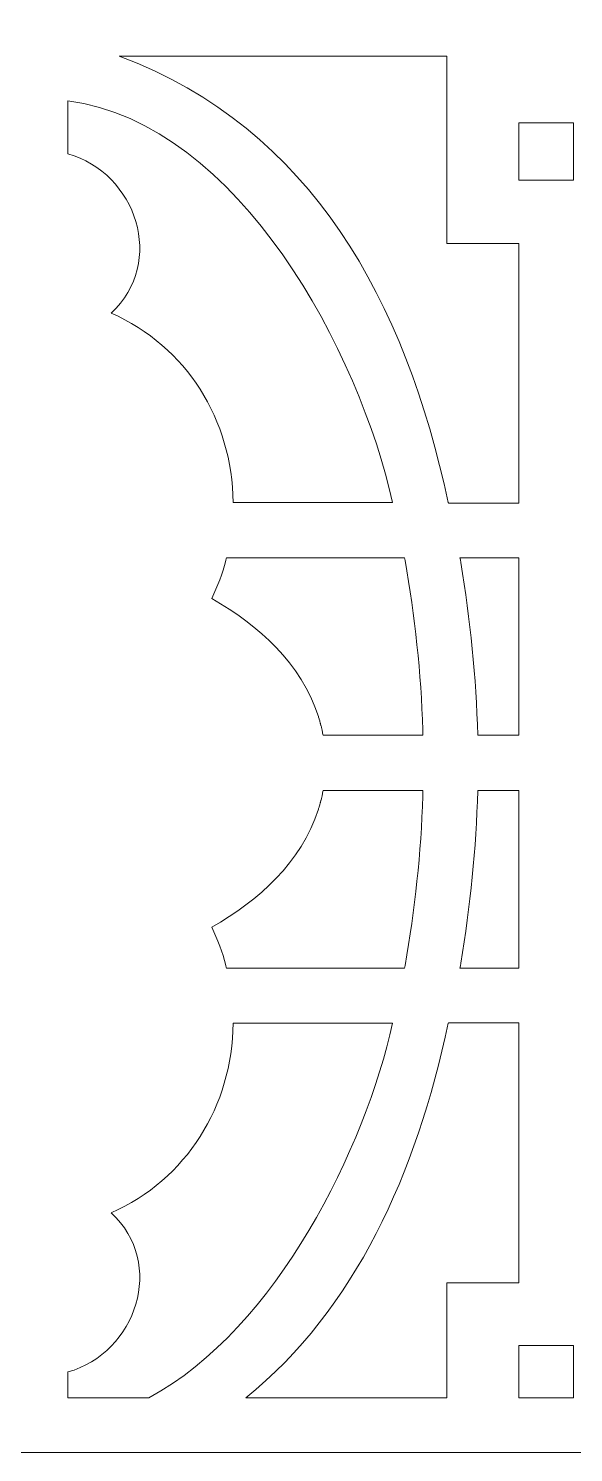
# Model space of a CAD drawing. Header units: centimetres. Extents: x -14.5 to -8.2, y -2.9 to 9.
# Drawn here: x -12.383 to -11.264, y -2.874 to 0.048 of the extents above; entities that cross this region are included whole.
import ezdxf

# ---------------------------------------------------------------- set-up
doc = ezdxf.new("R2010")
doc.units = ezdxf.units.CM
doc.header["$MEASUREMENT"] = 0
doc.layers.add('layer 1', color=7, linetype='Continuous')

msp = doc.modelspace()

# ---------------------------------------------------------------- linework, layer by layer
at = {"layer": 'layer 1', "color": 250, "lineweight": 9}
for points, knots in [([(-14.45908, 9.00076), (-14.45908, 9.00076), (-14.34683, 9.00076), (-14.34683, 9.00076), (-14.34683, 9.00076), (-14.34683, 9.00076), (-8.2929, 9.00076), (-8.2929, 9.00076), (-8.2929, 9.00076), (-8.2929, 9.00076), (-8.18065, 9.00076), (-8.18065, 9.00076), (-8.18065, 9.00076), (-8.18065, 9.00076), (-8.18065, 8.88851), (-8.18065, 8.88851), (-8.18065, 8.88851), (-8.18065, 8.88851), (-8.18065, -2.76204), (-8.18065, -2.76204), (-8.18065, -2.76204), (-8.18065, -2.76204), (-8.18065, -2.87429), (-8.18065, -2.87429), (-8.18065, -2.87429), (-8.18065, -2.87429), (-8.2929, -2.87429), (-8.2929, -2.87429), (-8.2929, -2.87429), (-8.2929, -2.87429), (-14.34683, -2.87429), (-14.34683, -2.87429), (-14.34683, -2.87429), (-14.34683, -2.87429), (-14.45908, -2.87429), (-14.45908, -2.87429), (-14.45908, -2.87429), (-14.45908, -2.87429), (-14.45908, -2.76204), (-14.45908, -2.76204), (-14.45908, -2.76204), (-14.45908, -2.76204), (-14.45908, 8.88851), (-14.45908, 8.88851), (-14.45908, 8.88851), (-14.45908, 8.88851), (-14.45908, 9.00076), (-14.45908, 9.00076)], [0, 0, 0, 0, 0.0769231, 0.0769231, 0.0769231, 0.0769231, 0.1538462, 0.1538462, 0.1538462, 0.1538462, 0.2307692, 0.2307692, 0.2307692, 0.2307692, 0.3076923, 0.3076923, 0.3076923, 0.3076923, 0.3846154, 0.3846154, 0.3846154, 0.3846154, 0.4615385, 0.4615385, 0.4615385, 0.4615385, 0.5384615, 0.5384615, 0.5384615, 0.5384615, 0.6153846, 0.6153846, 0.6153846, 0.6153846, 0.6923077, 0.6923077, 0.6923077, 0.6923077, 0.7692308, 0.7692308, 0.7692308, 0.7692308, 0.8461538, 0.8461538, 0.8461538, 0.8461538, 1, 1, 1, 1]), ([(-11.52377, -0.00817), (-11.52377, -0.00817), (-11.52377, -0.39209), (-11.52377, -0.39209), (-11.52377, -0.39209), (-11.52377, -0.39209), (-11.52373, -0.39209), (-11.52373, -0.39209), (-11.52373, -0.39209), (-11.52373, -0.39209), (-11.52373, -0.39312), (-11.52373, -0.39312), (-11.52373, -0.39312), (-11.52373, -0.39312), (-11.51781, -0.39312), (-11.51781, -0.39312), (-11.51781, -0.39312), (-11.51781, -0.39312), (-11.37616, -0.39312), (-11.37616, -0.39312), (-11.37616, -0.39312), (-11.37616, -0.39312), (-11.37616, -0.92574), (-11.37616, -0.92574), (-11.37616, -0.92574), (-11.37616, -0.92574), (-11.52053, -0.92574), (-11.52053, -0.92574), (-11.52053, -0.92574), (-11.52053, -0.92574), (-11.52054, -0.92574), (-11.52054, -0.92574), (-11.52054, -0.92574), (-11.52054, -0.92574), (-11.52065, -0.92539), (-11.52065, -0.92539), (-11.52065, -0.92539), (-11.52065, -0.92539), (-11.52067, -0.9254), (-11.52067, -0.9254), (-11.52067, -0.9254), (-11.52067, -0.9254), (-11.52069, -0.92506), (-11.52069, -0.92506), (-11.52069, -0.92506), (-11.52069, -0.92506), (-11.52072, -0.92507), (-11.52072, -0.92507), (-11.52072, -0.92507), (-11.52072, -0.92507), (-11.52081, -0.92473), (-11.52081, -0.92473), (-11.52081, -0.92473), (-11.60914, -0.51374), (-11.79976, -0.1569), (-12.19654, -0.00817), (-12.19654, -0.00817), (-12.19654, -0.00817), (-11.52377, -0.00817), (-11.52377, -0.00817)], [0, 0, 0, 0, 0.0625, 0.0625, 0.0625, 0.0625, 0.125, 0.125, 0.125, 0.125, 0.1875, 0.1875, 0.1875, 0.1875, 0.25, 0.25, 0.25, 0.25, 0.3125, 0.3125, 0.3125, 0.3125, 0.375, 0.375, 0.375, 0.375, 0.4375, 0.4375, 0.4375, 0.4375, 0.5, 0.5, 0.5, 0.5, 0.5625, 0.5625, 0.5625, 0.5625, 0.625, 0.625, 0.625, 0.625, 0.6875, 0.6875, 0.6875, 0.6875, 0.75, 0.75, 0.75, 0.75, 0.8125, 0.8125, 0.8125, 0.8125, 0.875, 0.875, 0.875, 0.875, 1, 1, 1, 1]), ([(-11.63533, -0.92473), (-11.7023, -0.6215), (-11.94718, -0.1474), (-12.30256, -0.09995), (-12.30256, -0.09995), (-12.30256, -0.09995), (-12.30256, -0.20886), (-12.30256, -0.20886), (-12.30256, -0.20886), (-12.16143, -0.24773), (-12.10036, -0.43215), (-12.21321, -0.53552), (-12.21321, -0.53552), (-12.21321, -0.53552), (-12.21318, -0.53553), (-12.21318, -0.53553), (-12.21318, -0.53553), (-12.05867, -0.60412), (-11.96417, -0.75477), (-11.96304, -0.92473), (-11.96304, -0.92473), (-11.96304, -0.92473), (-11.63533, -0.92473), (-11.63533, -0.92473)], [0, 0, 0, 0, 0.1428571, 0.1428571, 0.1428571, 0.1428571, 0.2857143, 0.2857143, 0.2857143, 0.2857143, 0.4285714, 0.4285714, 0.4285714, 0.4285714, 0.5714286, 0.5714286, 0.5714286, 0.5714286, 0.7142857, 0.7142857, 0.7142857, 0.7142857, 1, 1, 1, 1]), ([(-11.26367, -0.1453), (-11.26367, -0.1453), (-11.26366, -0.26293), (-11.26366, -0.26293), (-11.26366, -0.26293), (-11.26366, -0.26293), (-11.3761, -0.26293), (-11.3761, -0.26293), (-11.3761, -0.26293), (-11.3761, -0.26293), (-11.3761, -0.1453), (-11.3761, -0.1453), (-11.3761, -0.1453), (-11.3761, -0.1453), (-11.26367, -0.1453), (-11.26367, -0.1453)], [0, 0, 0, 0, 0.2, 0.2, 0.2, 0.2, 0.4, 0.4, 0.4, 0.4, 0.6, 0.6, 0.6, 0.6, 1, 1, 1, 1]), ([(-12.00662, -1.12154), (-11.90963, -1.1772), (-11.8232, -1.25393), (-11.78768, -1.3639), (-11.78768, -1.3639), (-11.78768, -1.3639), (-11.78767, -1.3639), (-11.78767, -1.3639), (-11.78767, -1.3639), (-11.78767, -1.3639), (-11.78727, -1.36515), (-11.78727, -1.36515), (-11.78727, -1.36515), (-11.78727, -1.36515), (-11.78726, -1.36515), (-11.78726, -1.36515), (-11.78726, -1.36515), (-11.78726, -1.36515), (-11.78632, -1.36826), (-11.78632, -1.36826), (-11.78632, -1.36826), (-11.78632, -1.36826), (-11.78631, -1.36829), (-11.78631, -1.36829), (-11.78631, -1.36829), (-11.78631, -1.36829), (-11.78614, -1.36889), (-11.78614, -1.36889), (-11.78614, -1.36889), (-11.78614, -1.36889), (-11.78613, -1.36887), (-11.78613, -1.36887), (-11.78613, -1.36887), (-11.78613, -1.36887), (-11.78611, -1.36893), (-11.78611, -1.36893), (-11.78611, -1.36893), (-11.78611, -1.36893), (-11.7861, -1.36893), (-11.7861, -1.36893), (-11.7861, -1.36893), (-11.7861, -1.36893), (-11.78503, -1.37266), (-11.78503, -1.37266), (-11.78503, -1.37266), (-11.78503, -1.37266), (-11.78502, -1.37266), (-11.78502, -1.37266), (-11.78502, -1.37266), (-11.78502, -1.37266), (-11.78487, -1.3732), (-11.78487, -1.3732), (-11.78487, -1.3732), (-11.78487, -1.3732), (-11.78486, -1.3732), (-11.78486, -1.3732), (-11.78486, -1.3732), (-11.78486, -1.3732), (-11.78371, -1.37735), (-11.78371, -1.37735), (-11.78371, -1.37735), (-11.78371, -1.37735), (-11.7837, -1.37735), (-11.7837, -1.37735), (-11.7837, -1.37735), (-11.7837, -1.37735), (-11.78359, -1.37783), (-11.78359, -1.37783), (-11.78359, -1.37783), (-11.78359, -1.37783), (-11.78358, -1.37783), (-11.78358, -1.37783), (-11.78358, -1.37783), (-11.78358, -1.37783), (-11.78236, -1.38252), (-11.78236, -1.38252), (-11.78236, -1.38252), (-11.78236, -1.38252), (-11.78234, -1.38252), (-11.78234, -1.38252), (-11.78234, -1.38252), (-11.78234, -1.38252), (-11.78233, -1.38262), (-11.78233, -1.38262), (-11.78233, -1.38262), (-11.78233, -1.38262), (-11.78231, -1.38262), (-11.78231, -1.38262), (-11.78231, -1.38262), (-11.78231, -1.38262), (-11.78157, -1.38568), (-11.78157, -1.38568), (-11.78157, -1.38568), (-11.78157, -1.38568), (-11.78155, -1.38567), (-11.78155, -1.38567), (-11.78155, -1.38567), (-11.78155, -1.38567), (-11.78142, -1.38626), (-11.78142, -1.38626), (-11.78142, -1.38626), (-11.78142, -1.38626), (-11.78142, -1.38626), (-11.78142, -1.38626), (-11.78142, -1.38626), (-11.78142, -1.38626), (-11.78019, -1.39158), (-11.78019, -1.39158), (-11.78019, -1.39158), (-11.78019, -1.39158), (-11.78018, -1.39159), (-11.78018, -1.39159), (-11.78018, -1.39159), (-11.78018, -1.39159), (-11.78007, -1.39215), (-11.78007, -1.39215), (-11.78007, -1.39215), (-11.78007, -1.39215), (-11.78006, -1.39215), (-11.78006, -1.39215), (-11.78006, -1.39215), (-11.78006, -1.39215), (-11.7793, -1.39567), (-11.7793, -1.39567), (-11.7793, -1.39567), (-11.7793, -1.39567), (-11.7793, -1.39567), (-11.7793, -1.39567), (-11.7793, -1.39567), (-11.7793, -1.39567), (-11.77921, -1.39623), (-11.77921, -1.39623), (-11.77921, -1.39623), (-11.77921, -1.39623), (-11.7792, -1.39623), (-11.7792, -1.39623), (-11.7792, -1.39623), (-11.7792, -1.39623), (-11.77907, -1.39692), (-11.77907, -1.39692), (-11.77907, -1.39692), (-11.77907, -1.39692), (-11.77905, -1.39692), (-11.77905, -1.39692), (-11.77905, -1.39692), (-11.77905, -1.39692), (-11.77837, -1.40037), (-11.77837, -1.40037), (-11.77837, -1.40037), (-11.77837, -1.40037), (-11.77837, -1.40038), (-11.77837, -1.40038), (-11.77837, -1.40038), (-11.77837, -1.40038), (-11.778, -1.4023), (-11.778, -1.4023), (-11.778, -1.4023), (-11.778, -1.4023), (-11.77799, -1.4023), (-11.77799, -1.4023), (-11.77799, -1.4023), (-11.77799, -1.4023), (-11.77798, -1.4023), (-11.77798, -1.4023), (-11.77798, -1.4023), (-11.77798, -1.4023), (-11.57307, -1.4023), (-11.57307, -1.4023), (-11.57307, -1.4023), (-11.57307, -1.4023), (-11.57319, -1.3974), (-11.57319, -1.3974), (-11.57319, -1.3974), (-11.57319, -1.3974), (-11.57321, -1.3974), (-11.57321, -1.3974), (-11.57321, -1.3974), (-11.57321, -1.3974), (-11.57322, -1.3974), (-11.57322, -1.3974), (-11.57322, -1.3974), (-11.57322, -1.3974), (-11.57322, -1.39738), (-11.57322, -1.39738), (-11.57322, -1.39738), (-11.57322, -1.39738), (-11.57335, -1.39145), (-11.57335, -1.39145), (-11.57335, -1.39145), (-11.57335, -1.39145), (-11.57336, -1.39145), (-11.57336, -1.39145), (-11.57336, -1.39145), (-11.57336, -1.39145), (-11.57337, -1.39145), (-11.57337, -1.39145), (-11.57337, -1.39145), (-11.57337, -1.39145), (-11.57337, -1.39143), (-11.57337, -1.39143), (-11.57337, -1.39143), (-11.57668, -1.27453), (-11.58941, -1.15787), (-11.60975, -1.04345), (-11.60975, -1.04345), (-11.60975, -1.04345), (-11.60975, -1.04344), (-11.60975, -1.04344), (-11.60975, -1.04344), (-11.60975, -1.04344), (-11.60976, -1.04344), (-11.60976, -1.04344), (-11.60976, -1.04344), (-11.60976, -1.04344), (-11.60978, -1.04344), (-11.60978, -1.04344), (-11.60978, -1.04344), (-11.60978, -1.04344), (-11.61074, -1.03798), (-11.61074, -1.03798), (-11.61074, -1.03798), (-11.61074, -1.03798), (-11.61074, -1.03798), (-11.61074, -1.03798), (-11.61074, -1.03798), (-11.61074, -1.03798), (-11.61075, -1.03798), (-11.61075, -1.03798), (-11.61075, -1.03798), (-11.61075, -1.03798), (-11.61077, -1.03798), (-11.61077, -1.03798), (-11.61077, -1.03798), (-11.61077, -1.03798), (-11.97642, -1.03798), (-11.97642, -1.03798), (-11.97642, -1.03798), (-11.97642, -1.03798), (-11.97642, -1.03798), (-11.97642, -1.03798), (-11.97642, -1.03798), (-11.97642, -1.03798), (-11.97678, -1.03937), (-11.97678, -1.03937), (-11.97678, -1.03937), (-11.97678, -1.03937), (-11.9768, -1.03937), (-11.9768, -1.03937), (-11.9768, -1.03937), (-11.9768, -1.03937), (-11.97713, -1.04073), (-11.97713, -1.04073), (-11.97713, -1.04073), (-11.97713, -1.04073), (-11.97714, -1.04073), (-11.97714, -1.04073), (-11.97714, -1.04073), (-11.97714, -1.04073), (-11.97749, -1.04211), (-11.97749, -1.04211), (-11.97749, -1.04211), (-11.97749, -1.04211), (-11.9775, -1.04211), (-11.9775, -1.04211), (-11.9775, -1.04211), (-11.9775, -1.04211), (-11.97783, -1.04347), (-11.97783, -1.04347), (-11.97783, -1.04347), (-11.97783, -1.04347), (-11.97785, -1.04345), (-11.97785, -1.04345), (-11.97785, -1.04345), (-11.9848, -1.07021), (-11.99462, -1.09654), (-12.00662, -1.12154)], [0, 0, 0, 0, 0.0142857, 0.0142857, 0.0142857, 0.0142857, 0.0285714, 0.0285714, 0.0285714, 0.0285714, 0.0428571, 0.0428571, 0.0428571, 0.0428571, 0.0571429, 0.0571429, 0.0571429, 0.0571429, 0.0714286, 0.0714286, 0.0714286, 0.0714286, 0.0857143, 0.0857143, 0.0857143, 0.0857143, 0.1, 0.1, 0.1, 0.1, 0.1142857, 0.1142857, 0.1142857, 0.1142857, 0.1285714, 0.1285714, 0.1285714, 0.1285714, 0.1428571, 0.1428571, 0.1428571, 0.1428571, 0.1571429, 0.1571429, 0.1571429, 0.1571429, 0.1714286, 0.1714286, 0.1714286, 0.1714286, 0.1857143, 0.1857143, 0.1857143, 0.1857143, 0.2, 0.2, 0.2, 0.2, 0.2142857, 0.2142857, 0.2142857, 0.2142857, 0.2285714, 0.2285714, 0.2285714, 0.2285714, 0.2428571, 0.2428571, 0.2428571, 0.2428571, 0.2571429, 0.2571429, 0.2571429, 0.2571429, 0.2714286, 0.2714286, 0.2714286, 0.2714286, 0.2857143, 0.2857143, 0.2857143, 0.2857143, 0.3, 0.3, 0.3, 0.3, 0.3142857, 0.3142857, 0.3142857, 0.3142857, 0.3285714, 0.3285714, 0.3285714, 0.3285714, 0.3428571, 0.3428571, 0.3428571, 0.3428571, 0.3571429, 0.3571429, 0.3571429, 0.3571429, 0.3714286, 0.3714286, 0.3714286, 0.3714286, 0.3857143, 0.3857143, 0.3857143, 0.3857143, 0.4, 0.4, 0.4, 0.4, 0.4142857, 0.4142857, 0.4142857, 0.4142857, 0.4285714, 0.4285714, 0.4285714, 0.4285714, 0.4428571, 0.4428571, 0.4428571, 0.4428571, 0.4571429, 0.4571429, 0.4571429, 0.4571429, 0.4714286, 0.4714286, 0.4714286, 0.4714286, 0.4857143, 0.4857143, 0.4857143, 0.4857143, 0.5, 0.5, 0.5, 0.5, 0.5142857, 0.5142857, 0.5142857, 0.5142857, 0.5285714, 0.5285714, 0.5285714, 0.5285714, 0.5428571, 0.5428571, 0.5428571, 0.5428571, 0.5571429, 0.5571429, 0.5571429, 0.5571429, 0.5714286, 0.5714286, 0.5714286, 0.5714286, 0.5857143, 0.5857143, 0.5857143, 0.5857143, 0.6, 0.6, 0.6, 0.6, 0.6142857, 0.6142857, 0.6142857, 0.6142857, 0.6285714, 0.6285714, 0.6285714, 0.6285714, 0.6428571, 0.6428571, 0.6428571, 0.6428571, 0.6571429, 0.6571429, 0.6571429, 0.6571429, 0.6714286, 0.6714286, 0.6714286, 0.6714286, 0.6857143, 0.6857143, 0.6857143, 0.6857143, 0.7, 0.7, 0.7, 0.7, 0.7142857, 0.7142857, 0.7142857, 0.7142857, 0.7285714, 0.7285714, 0.7285714, 0.7285714, 0.7428571, 0.7428571, 0.7428571, 0.7428571, 0.7571429, 0.7571429, 0.7571429, 0.7571429, 0.7714286, 0.7714286, 0.7714286, 0.7714286, 0.7857143, 0.7857143, 0.7857143, 0.7857143, 0.8, 0.8, 0.8, 0.8, 0.8142857, 0.8142857, 0.8142857, 0.8142857, 0.8285714, 0.8285714, 0.8285714, 0.8285714, 0.8428571, 0.8428571, 0.8428571, 0.8428571, 0.8571429, 0.8571429, 0.8571429, 0.8571429, 0.8714286, 0.8714286, 0.8714286, 0.8714286, 0.8857143, 0.8857143, 0.8857143, 0.8857143, 0.9, 0.9, 0.9, 0.9, 0.9142857, 0.9142857, 0.9142857, 0.9142857, 0.9285714, 0.9285714, 0.9285714, 0.9285714, 0.9428571, 0.9428571, 0.9428571, 0.9428571, 0.9571429, 0.9571429, 0.9571429, 0.9571429, 0.9714286, 0.9714286, 0.9714286, 0.9714286, 1, 1, 1, 1]), ([(-11.46048, -1.4023), (-11.46048, -1.4023), (-11.46046, -1.4023), (-11.46046, -1.4023), (-11.46046, -1.4023), (-11.46046, -1.4023), (-11.37616, -1.40229), (-11.37616, -1.40229), (-11.37616, -1.40229), (-11.37616, -1.40229), (-11.3762, -1.03798), (-11.3762, -1.03798), (-11.3762, -1.03798), (-11.3762, -1.03798), (-11.49689, -1.03798), (-11.49689, -1.03798), (-11.49689, -1.03798), (-11.49689, -1.03798), (-11.49614, -1.04243), (-11.49614, -1.04243), (-11.49614, -1.04243), (-11.49614, -1.04243), (-11.49614, -1.04243), (-11.49614, -1.04243), (-11.49614, -1.04243), (-11.49614, -1.04243), (-11.49613, -1.04243), (-11.49613, -1.04243), (-11.49613, -1.04243), (-11.49613, -1.04243), (-11.49612, -1.04243), (-11.49612, -1.04243), (-11.49612, -1.04243), (-11.49612, -1.04243), (-11.49516, -1.04789), (-11.49516, -1.04789), (-11.49516, -1.04789), (-11.49516, -1.04789), (-11.49515, -1.04788), (-11.49515, -1.04788), (-11.49515, -1.04788), (-11.49515, -1.04788), (-11.49514, -1.04789), (-11.49514, -1.04789), (-11.49514, -1.04789), (-11.49514, -1.04789), (-11.49513, -1.04789), (-11.49513, -1.04789), (-11.49513, -1.04789), (-11.47571, -1.16499), (-11.4634, -1.28371), (-11.46048, -1.4023)], [0, 0, 0, 0, 0.0714286, 0.0714286, 0.0714286, 0.0714286, 0.1428571, 0.1428571, 0.1428571, 0.1428571, 0.2142857, 0.2142857, 0.2142857, 0.2142857, 0.2857143, 0.2857143, 0.2857143, 0.2857143, 0.3571429, 0.3571429, 0.3571429, 0.3571429, 0.4285714, 0.4285714, 0.4285714, 0.4285714, 0.5, 0.5, 0.5, 0.5, 0.5714286, 0.5714286, 0.5714286, 0.5714286, 0.6428571, 0.6428571, 0.6428571, 0.6428571, 0.7142857, 0.7142857, 0.7142857, 0.7142857, 0.7857143, 0.7857143, 0.7857143, 0.7857143, 0.8571429, 0.8571429, 0.8571429, 0.8571429, 1, 1, 1, 1]), ([(-12.00662, -1.79634), (-11.90963, -1.74069), (-11.82323, -1.66395), (-11.78768, -1.55397), (-11.78768, -1.55397), (-11.78768, -1.55397), (-11.78767, -1.55398), (-11.78767, -1.55398), (-11.78767, -1.55398), (-11.78767, -1.55398), (-11.78726, -1.55274), (-11.78726, -1.55274), (-11.78726, -1.55274), (-11.78726, -1.55274), (-11.78724, -1.55274), (-11.78724, -1.55274), (-11.78724, -1.55274), (-11.78724, -1.55274), (-11.78632, -1.5496), (-11.78632, -1.5496), (-11.78632, -1.5496), (-11.78632, -1.5496), (-11.78631, -1.5496), (-11.78631, -1.5496), (-11.78631, -1.5496), (-11.78631, -1.5496), (-11.78614, -1.54901), (-11.78614, -1.54901), (-11.78614, -1.54901), (-11.78614, -1.54901), (-11.78613, -1.54901), (-11.78613, -1.54901), (-11.78613, -1.54901), (-11.78613, -1.54901), (-11.78611, -1.54892), (-11.78611, -1.54892), (-11.78611, -1.54892), (-11.78611, -1.54892), (-11.7861, -1.54895), (-11.7861, -1.54895), (-11.7861, -1.54895), (-11.7861, -1.54895), (-11.78503, -1.54521), (-11.78503, -1.54521), (-11.78503, -1.54521), (-11.78503, -1.54521), (-11.78502, -1.54521), (-11.78502, -1.54521), (-11.78502, -1.54521), (-11.78502, -1.54521), (-11.78486, -1.54467), (-11.78486, -1.54467), (-11.78486, -1.54467), (-11.78486, -1.54467), (-11.78486, -1.54467), (-11.78486, -1.54467), (-11.78486, -1.54467), (-11.78486, -1.54467), (-11.78371, -1.54052), (-11.78371, -1.54052), (-11.78371, -1.54052), (-11.78371, -1.54052), (-11.7837, -1.54053), (-11.7837, -1.54053), (-11.7837, -1.54053), (-11.7837, -1.54053), (-11.78359, -1.54004), (-11.78359, -1.54004), (-11.78359, -1.54004), (-11.78359, -1.54004), (-11.78358, -1.54004), (-11.78358, -1.54004), (-11.78358, -1.54004), (-11.78358, -1.54004), (-11.78236, -1.53534), (-11.78236, -1.53534), (-11.78236, -1.53534), (-11.78236, -1.53534), (-11.78234, -1.53534), (-11.78234, -1.53534), (-11.78234, -1.53534), (-11.78234, -1.53534), (-11.78233, -1.53527), (-11.78233, -1.53527), (-11.78233, -1.53527), (-11.78233, -1.53527), (-11.78231, -1.53526), (-11.78231, -1.53526), (-11.78231, -1.53526), (-11.78231, -1.53526), (-11.78157, -1.53221), (-11.78157, -1.53221), (-11.78157, -1.53221), (-11.78157, -1.53221), (-11.78155, -1.53221), (-11.78155, -1.53221), (-11.78155, -1.53221), (-11.78155, -1.53221), (-11.78143, -1.53162), (-11.78143, -1.53162), (-11.78143, -1.53162), (-11.78143, -1.53162), (-11.78142, -1.53162), (-11.78142, -1.53162), (-11.78142, -1.53162), (-11.78142, -1.53162), (-11.7802, -1.5263), (-11.7802, -1.5263), (-11.7802, -1.5263), (-11.7802, -1.5263), (-11.78019, -1.5263), (-11.78019, -1.5263), (-11.78019, -1.5263), (-11.78019, -1.5263), (-11.78007, -1.52572), (-11.78007, -1.52572), (-11.78007, -1.52572), (-11.78007, -1.52572), (-11.78006, -1.52572), (-11.78006, -1.52572), (-11.78006, -1.52572), (-11.78006, -1.52572), (-11.77933, -1.5222), (-11.77933, -1.5222), (-11.77933, -1.5222), (-11.77933, -1.5222), (-11.77931, -1.5222), (-11.77931, -1.5222), (-11.77931, -1.5222), (-11.77931, -1.5222), (-11.77921, -1.52164), (-11.77921, -1.52164), (-11.77921, -1.52164), (-11.77921, -1.52164), (-11.7792, -1.52164), (-11.7792, -1.52164), (-11.7792, -1.52164), (-11.7792, -1.52164), (-11.77907, -1.52095), (-11.77907, -1.52095), (-11.77907, -1.52095), (-11.77907, -1.52095), (-11.77905, -1.52095), (-11.77905, -1.52095), (-11.77905, -1.52095), (-11.77905, -1.52095), (-11.77837, -1.5175), (-11.77837, -1.5175), (-11.77837, -1.5175), (-11.77837, -1.5175), (-11.77837, -1.51751), (-11.77837, -1.51751), (-11.77837, -1.51751), (-11.77837, -1.51751), (-11.778, -1.51558), (-11.778, -1.51558), (-11.778, -1.51558), (-11.778, -1.51558), (-11.77799, -1.51559), (-11.77799, -1.51559), (-11.77799, -1.51559), (-11.77799, -1.51559), (-11.778, -1.51558), (-11.778, -1.51558), (-11.778, -1.51558), (-11.778, -1.51558), (-11.57307, -1.51558), (-11.57307, -1.51558), (-11.57307, -1.51558), (-11.57307, -1.51558), (-11.57316, -1.52047), (-11.57316, -1.52047), (-11.57316, -1.52047), (-11.57316, -1.52047), (-11.57321, -1.52047), (-11.57321, -1.52047), (-11.57321, -1.52047), (-11.57321, -1.52047), (-11.57322, -1.52048), (-11.57322, -1.52048), (-11.57322, -1.52048), (-11.57322, -1.52048), (-11.57322, -1.52049), (-11.57322, -1.52049), (-11.57322, -1.52049), (-11.57322, -1.52049), (-11.57335, -1.52642), (-11.57335, -1.52642), (-11.57335, -1.52642), (-11.57335, -1.52642), (-11.57336, -1.52642), (-11.57336, -1.52642), (-11.57336, -1.52642), (-11.57336, -1.52642), (-11.57337, -1.52642), (-11.57337, -1.52642), (-11.57337, -1.52642), (-11.57337, -1.52642), (-11.57337, -1.52645), (-11.57337, -1.52645), (-11.57337, -1.52645), (-11.5767, -1.64335), (-11.58941, -1.76), (-11.60973, -1.87444), (-11.60973, -1.87444), (-11.60973, -1.87444), (-11.60975, -1.87444), (-11.60975, -1.87444), (-11.60975, -1.87444), (-11.60975, -1.87444), (-11.60976, -1.87444), (-11.60976, -1.87444), (-11.60976, -1.87444), (-11.60976, -1.87444), (-11.60978, -1.87444), (-11.60978, -1.87444), (-11.60978, -1.87444), (-11.60978, -1.87444), (-11.61074, -1.87989), (-11.61074, -1.87989), (-11.61074, -1.87989), (-11.61074, -1.87989), (-11.61074, -1.87989), (-11.61074, -1.87989), (-11.61074, -1.87989), (-11.61074, -1.87989), (-11.61075, -1.87989), (-11.61075, -1.87989), (-11.61075, -1.87989), (-11.61075, -1.87989), (-11.61077, -1.87989), (-11.61077, -1.87989), (-11.61077, -1.87989), (-11.61077, -1.87989), (-11.97642, -1.87989), (-11.97642, -1.87989), (-11.97642, -1.87989), (-11.97642, -1.87989), (-11.97643, -1.87989), (-11.97643, -1.87989), (-11.97643, -1.87989), (-11.97643, -1.87989), (-11.97678, -1.87852), (-11.97678, -1.87852), (-11.97678, -1.87852), (-11.97678, -1.87852), (-11.9768, -1.87852), (-11.9768, -1.87852), (-11.9768, -1.87852), (-11.9768, -1.87852), (-11.97713, -1.87715), (-11.97713, -1.87715), (-11.97713, -1.87715), (-11.97713, -1.87715), (-11.97714, -1.87715), (-11.97714, -1.87715), (-11.97714, -1.87715), (-11.97714, -1.87715), (-11.97749, -1.87577), (-11.97749, -1.87577), (-11.97749, -1.87577), (-11.97749, -1.87577), (-11.9775, -1.87577), (-11.9775, -1.87577), (-11.9775, -1.87577), (-11.9775, -1.87577), (-11.97783, -1.87443), (-11.97783, -1.87443), (-11.97783, -1.87443), (-11.97783, -1.87443), (-11.97785, -1.87442), (-11.97785, -1.87442), (-11.97785, -1.87442), (-11.98481, -1.84766), (-11.99462, -1.82133), (-12.00662, -1.79634)], [0, 0, 0, 0, 0.0142857, 0.0142857, 0.0142857, 0.0142857, 0.0285714, 0.0285714, 0.0285714, 0.0285714, 0.0428571, 0.0428571, 0.0428571, 0.0428571, 0.0571429, 0.0571429, 0.0571429, 0.0571429, 0.0714286, 0.0714286, 0.0714286, 0.0714286, 0.0857143, 0.0857143, 0.0857143, 0.0857143, 0.1, 0.1, 0.1, 0.1, 0.1142857, 0.1142857, 0.1142857, 0.1142857, 0.1285714, 0.1285714, 0.1285714, 0.1285714, 0.1428571, 0.1428571, 0.1428571, 0.1428571, 0.1571429, 0.1571429, 0.1571429, 0.1571429, 0.1714286, 0.1714286, 0.1714286, 0.1714286, 0.1857143, 0.1857143, 0.1857143, 0.1857143, 0.2, 0.2, 0.2, 0.2, 0.2142857, 0.2142857, 0.2142857, 0.2142857, 0.2285714, 0.2285714, 0.2285714, 0.2285714, 0.2428571, 0.2428571, 0.2428571, 0.2428571, 0.2571429, 0.2571429, 0.2571429, 0.2571429, 0.2714286, 0.2714286, 0.2714286, 0.2714286, 0.2857143, 0.2857143, 0.2857143, 0.2857143, 0.3, 0.3, 0.3, 0.3, 0.3142857, 0.3142857, 0.3142857, 0.3142857, 0.3285714, 0.3285714, 0.3285714, 0.3285714, 0.3428571, 0.3428571, 0.3428571, 0.3428571, 0.3571429, 0.3571429, 0.3571429, 0.3571429, 0.3714286, 0.3714286, 0.3714286, 0.3714286, 0.3857143, 0.3857143, 0.3857143, 0.3857143, 0.4, 0.4, 0.4, 0.4, 0.4142857, 0.4142857, 0.4142857, 0.4142857, 0.4285714, 0.4285714, 0.4285714, 0.4285714, 0.4428571, 0.4428571, 0.4428571, 0.4428571, 0.4571429, 0.4571429, 0.4571429, 0.4571429, 0.4714286, 0.4714286, 0.4714286, 0.4714286, 0.4857143, 0.4857143, 0.4857143, 0.4857143, 0.5, 0.5, 0.5, 0.5, 0.5142857, 0.5142857, 0.5142857, 0.5142857, 0.5285714, 0.5285714, 0.5285714, 0.5285714, 0.5428571, 0.5428571, 0.5428571, 0.5428571, 0.5571429, 0.5571429, 0.5571429, 0.5571429, 0.5714286, 0.5714286, 0.5714286, 0.5714286, 0.5857143, 0.5857143, 0.5857143, 0.5857143, 0.6, 0.6, 0.6, 0.6, 0.6142857, 0.6142857, 0.6142857, 0.6142857, 0.6285714, 0.6285714, 0.6285714, 0.6285714, 0.6428571, 0.6428571, 0.6428571, 0.6428571, 0.6571429, 0.6571429, 0.6571429, 0.6571429, 0.6714286, 0.6714286, 0.6714286, 0.6714286, 0.6857143, 0.6857143, 0.6857143, 0.6857143, 0.7, 0.7, 0.7, 0.7, 0.7142857, 0.7142857, 0.7142857, 0.7142857, 0.7285714, 0.7285714, 0.7285714, 0.7285714, 0.7428571, 0.7428571, 0.7428571, 0.7428571, 0.7571429, 0.7571429, 0.7571429, 0.7571429, 0.7714286, 0.7714286, 0.7714286, 0.7714286, 0.7857143, 0.7857143, 0.7857143, 0.7857143, 0.8, 0.8, 0.8, 0.8, 0.8142857, 0.8142857, 0.8142857, 0.8142857, 0.8285714, 0.8285714, 0.8285714, 0.8285714, 0.8428571, 0.8428571, 0.8428571, 0.8428571, 0.8571429, 0.8571429, 0.8571429, 0.8571429, 0.8714286, 0.8714286, 0.8714286, 0.8714286, 0.8857143, 0.8857143, 0.8857143, 0.8857143, 0.9, 0.9, 0.9, 0.9, 0.9142857, 0.9142857, 0.9142857, 0.9142857, 0.9285714, 0.9285714, 0.9285714, 0.9285714, 0.9428571, 0.9428571, 0.9428571, 0.9428571, 0.9571429, 0.9571429, 0.9571429, 0.9571429, 0.9714286, 0.9714286, 0.9714286, 0.9714286, 1, 1, 1, 1]), ([(-11.46048, -1.51558), (-11.46048, -1.51558), (-11.46046, -1.51558), (-11.46046, -1.51558), (-11.46046, -1.51558), (-11.46046, -1.51558), (-11.37616, -1.51558), (-11.37616, -1.51558), (-11.37616, -1.51558), (-11.37616, -1.51558), (-11.37616, -1.52561), (-11.37616, -1.52561), (-11.37616, -1.52561), (-11.37616, -1.52561), (-11.37616, -1.54228), (-11.37616, -1.54228), (-11.37616, -1.54228), (-11.37616, -1.54228), (-11.37616, -1.55895), (-11.37616, -1.55895), (-11.37616, -1.55895), (-11.37616, -1.55895), (-11.37616, -1.57562), (-11.37616, -1.57562), (-11.37616, -1.57562), (-11.37616, -1.57562), (-11.37616, -1.59229), (-11.37616, -1.59229), (-11.37616, -1.59229), (-11.37616, -1.59229), (-11.37616, -1.60896), (-11.37616, -1.60896), (-11.37616, -1.60896), (-11.37616, -1.60896), (-11.37616, -1.62562), (-11.37616, -1.62562), (-11.37616, -1.62562), (-11.37616, -1.62562), (-11.37616, -1.64229), (-11.37616, -1.64229), (-11.37616, -1.64229), (-11.37616, -1.64229), (-11.37616, -1.65896), (-11.37616, -1.65896), (-11.37616, -1.65896), (-11.37616, -1.65896), (-11.37616, -1.67563), (-11.37616, -1.67563), (-11.37616, -1.67563), (-11.37616, -1.67563), (-11.37616, -1.6923), (-11.37616, -1.6923), (-11.37616, -1.6923), (-11.37616, -1.6923), (-11.37616, -1.70897), (-11.37616, -1.70897), (-11.37616, -1.70897), (-11.37616, -1.70897), (-11.37616, -1.72563), (-11.37616, -1.72563), (-11.37616, -1.72563), (-11.37616, -1.72563), (-11.37616, -1.74231), (-11.37616, -1.74231), (-11.37616, -1.74231), (-11.37616, -1.74231), (-11.37616, -1.75897), (-11.37616, -1.75897), (-11.37616, -1.75897), (-11.37616, -1.75897), (-11.37616, -1.77565), (-11.37616, -1.77565), (-11.37616, -1.77565), (-11.37616, -1.77565), (-11.37616, -1.79231), (-11.37616, -1.79231), (-11.37616, -1.79231), (-11.37616, -1.79231), (-11.37616, -1.80898), (-11.37616, -1.80898), (-11.37616, -1.80898), (-11.37616, -1.80898), (-11.37616, -1.82565), (-11.37616, -1.82565), (-11.37616, -1.82565), (-11.37616, -1.82565), (-11.37616, -1.84231), (-11.37616, -1.84231), (-11.37616, -1.84231), (-11.37616, -1.84231), (-11.37616, -1.85899), (-11.37616, -1.85899), (-11.37616, -1.85899), (-11.37616, -1.85899), (-11.37616, -1.87565), (-11.37616, -1.87565), (-11.37616, -1.87565), (-11.37616, -1.87565), (-11.37616, -1.87989), (-11.37616, -1.87989), (-11.37616, -1.87989), (-11.37616, -1.87989), (-11.49689, -1.87989), (-11.49689, -1.87989), (-11.49689, -1.87989), (-11.49689, -1.87989), (-11.49614, -1.87546), (-11.49614, -1.87546), (-11.49614, -1.87546), (-11.49614, -1.87546), (-11.49613, -1.87546), (-11.49613, -1.87546), (-11.49613, -1.87546), (-11.49613, -1.87546), (-11.49612, -1.87546), (-11.49612, -1.87546), (-11.49612, -1.87546), (-11.49612, -1.87546), (-11.4961, -1.87546), (-11.4961, -1.87546), (-11.4961, -1.87546), (-11.4961, -1.87546), (-11.49516, -1.86998), (-11.49516, -1.86998), (-11.49516, -1.86998), (-11.49516, -1.86998), (-11.49515, -1.86998), (-11.49515, -1.86998), (-11.49515, -1.86998), (-11.49515, -1.86998), (-11.49514, -1.86998), (-11.49514, -1.86998), (-11.49514, -1.86998), (-11.49514, -1.86998), (-11.49513, -1.86998), (-11.49513, -1.86998), (-11.49513, -1.86998), (-11.4757, -1.7529), (-11.4634, -1.63417), (-11.46048, -1.51558)], [0, 0, 0, 0, 0.0277778, 0.0277778, 0.0277778, 0.0277778, 0.0555556, 0.0555556, 0.0555556, 0.0555556, 0.0833333, 0.0833333, 0.0833333, 0.0833333, 0.1111111, 0.1111111, 0.1111111, 0.1111111, 0.1388889, 0.1388889, 0.1388889, 0.1388889, 0.1666667, 0.1666667, 0.1666667, 0.1666667, 0.1944444, 0.1944444, 0.1944444, 0.1944444, 0.2222222, 0.2222222, 0.2222222, 0.2222222, 0.25, 0.25, 0.25, 0.25, 0.2777778, 0.2777778, 0.2777778, 0.2777778, 0.3055556, 0.3055556, 0.3055556, 0.3055556, 0.3333333, 0.3333333, 0.3333333, 0.3333333, 0.3611111, 0.3611111, 0.3611111, 0.3611111, 0.3888889, 0.3888889, 0.3888889, 0.3888889, 0.4166667, 0.4166667, 0.4166667, 0.4166667, 0.4444444, 0.4444444, 0.4444444, 0.4444444, 0.4722222, 0.4722222, 0.4722222, 0.4722222, 0.5, 0.5, 0.5, 0.5, 0.5277778, 0.5277778, 0.5277778, 0.5277778, 0.5555556, 0.5555556, 0.5555556, 0.5555556, 0.5833333, 0.5833333, 0.5833333, 0.5833333, 0.6111111, 0.6111111, 0.6111111, 0.6111111, 0.6388889, 0.6388889, 0.6388889, 0.6388889, 0.6666667, 0.6666667, 0.6666667, 0.6666667, 0.6944444, 0.6944444, 0.6944444, 0.6944444, 0.7222222, 0.7222222, 0.7222222, 0.7222222, 0.75, 0.75, 0.75, 0.75, 0.7777778, 0.7777778, 0.7777778, 0.7777778, 0.8055556, 0.8055556, 0.8055556, 0.8055556, 0.8333333, 0.8333333, 0.8333333, 0.8333333, 0.8611111, 0.8611111, 0.8611111, 0.8611111, 0.8888889, 0.8888889, 0.8888889, 0.8888889, 0.9166667, 0.9166667, 0.9166667, 0.9166667, 0.9444444, 0.9444444, 0.9444444, 0.9444444, 1, 1, 1, 1]), ([(-12.30255, -2.76204), (-12.30255, -2.76204), (-12.13571, -2.76204), (-12.13571, -2.76204), (-12.13571, -2.76204), (-11.87111, -2.61832), (-11.69125, -2.24624), (-11.63533, -1.99315), (-11.63533, -1.99315), (-11.63533, -1.99315), (-11.96304, -1.99315), (-11.96304, -1.99315), (-11.96304, -1.99315), (-11.96417, -2.1631), (-12.0587, -2.31376), (-12.21318, -2.38233), (-12.21318, -2.38233), (-12.21318, -2.38233), (-12.21321, -2.38236), (-12.21321, -2.38236), (-12.21321, -2.38236), (-12.10036, -2.48572), (-12.16143, -2.67015), (-12.30254, -2.70902), (-12.30254, -2.70902), (-12.30254, -2.70902), (-12.30255, -2.76204), (-12.30255, -2.76204)], [0, 0, 0, 0, 0.125, 0.125, 0.125, 0.125, 0.25, 0.25, 0.25, 0.25, 0.375, 0.375, 0.375, 0.375, 0.5, 0.5, 0.5, 0.5, 0.625, 0.625, 0.625, 0.625, 0.75, 0.75, 0.75, 0.75, 1, 1, 1, 1]), ([(-11.93678, -2.76204), (-11.93678, -2.76204), (-11.52377, -2.76204), (-11.52377, -2.76204), (-11.52377, -2.76204), (-11.52377, -2.76204), (-11.52377, -2.52578), (-11.52377, -2.52578), (-11.52377, -2.52578), (-11.52377, -2.52578), (-11.37616, -2.52578), (-11.37616, -2.52578), (-11.37616, -2.52578), (-11.37616, -2.52578), (-11.37616, -1.99216), (-11.37616, -1.99216), (-11.37616, -1.99216), (-11.37616, -1.99216), (-11.52053, -1.99214), (-11.52053, -1.99214), (-11.52053, -1.99214), (-11.52053, -1.99214), (-11.52054, -1.99214), (-11.52054, -1.99214), (-11.52054, -1.99214), (-11.52054, -1.99214), (-11.52064, -1.99248), (-11.52064, -1.99248), (-11.52064, -1.99248), (-11.52064, -1.99248), (-11.52065, -1.99248), (-11.52065, -1.99248), (-11.52065, -1.99248), (-11.52065, -1.99248), (-11.52071, -1.99282), (-11.52071, -1.99282), (-11.52071, -1.99282), (-11.52071, -1.99282), (-11.52072, -1.99282), (-11.52072, -1.99282), (-11.52072, -1.99282), (-11.52072, -1.99282), (-11.52081, -1.99315), (-11.52081, -1.99315), (-11.52081, -1.99315), (-11.58712, -2.30172), (-11.71117, -2.57969), (-11.93678, -2.76204)], [0, 0, 0, 0, 0.0769231, 0.0769231, 0.0769231, 0.0769231, 0.1538462, 0.1538462, 0.1538462, 0.1538462, 0.2307692, 0.2307692, 0.2307692, 0.2307692, 0.3076923, 0.3076923, 0.3076923, 0.3076923, 0.3846154, 0.3846154, 0.3846154, 0.3846154, 0.4615385, 0.4615385, 0.4615385, 0.4615385, 0.5384615, 0.5384615, 0.5384615, 0.5384615, 0.6153846, 0.6153846, 0.6153846, 0.6153846, 0.6923077, 0.6923077, 0.6923077, 0.6923077, 0.7692308, 0.7692308, 0.7692308, 0.7692308, 0.8461538, 0.8461538, 0.8461538, 0.8461538, 1, 1, 1, 1]), ([(-11.3761, -2.76204), (-11.3761, -2.76204), (-11.26367, -2.76204), (-11.26367, -2.76204), (-11.26367, -2.76204), (-11.26367, -2.76204), (-11.26367, -2.65495), (-11.26367, -2.65495), (-11.26367, -2.65495), (-11.26367, -2.65495), (-11.3761, -2.65495), (-11.3761, -2.65495), (-11.3761, -2.65495), (-11.3761, -2.65495), (-11.3761, -2.76204), (-11.3761, -2.76204)], [0, 0, 0, 0, 0.2, 0.2, 0.2, 0.2, 0.4, 0.4, 0.4, 0.4, 0.6, 0.6, 0.6, 0.6, 1, 1, 1, 1])]:
    msp.add_open_spline(points, degree=3, knots=knots, dxfattribs=at)

doc.saveas('drawing.dxf')
